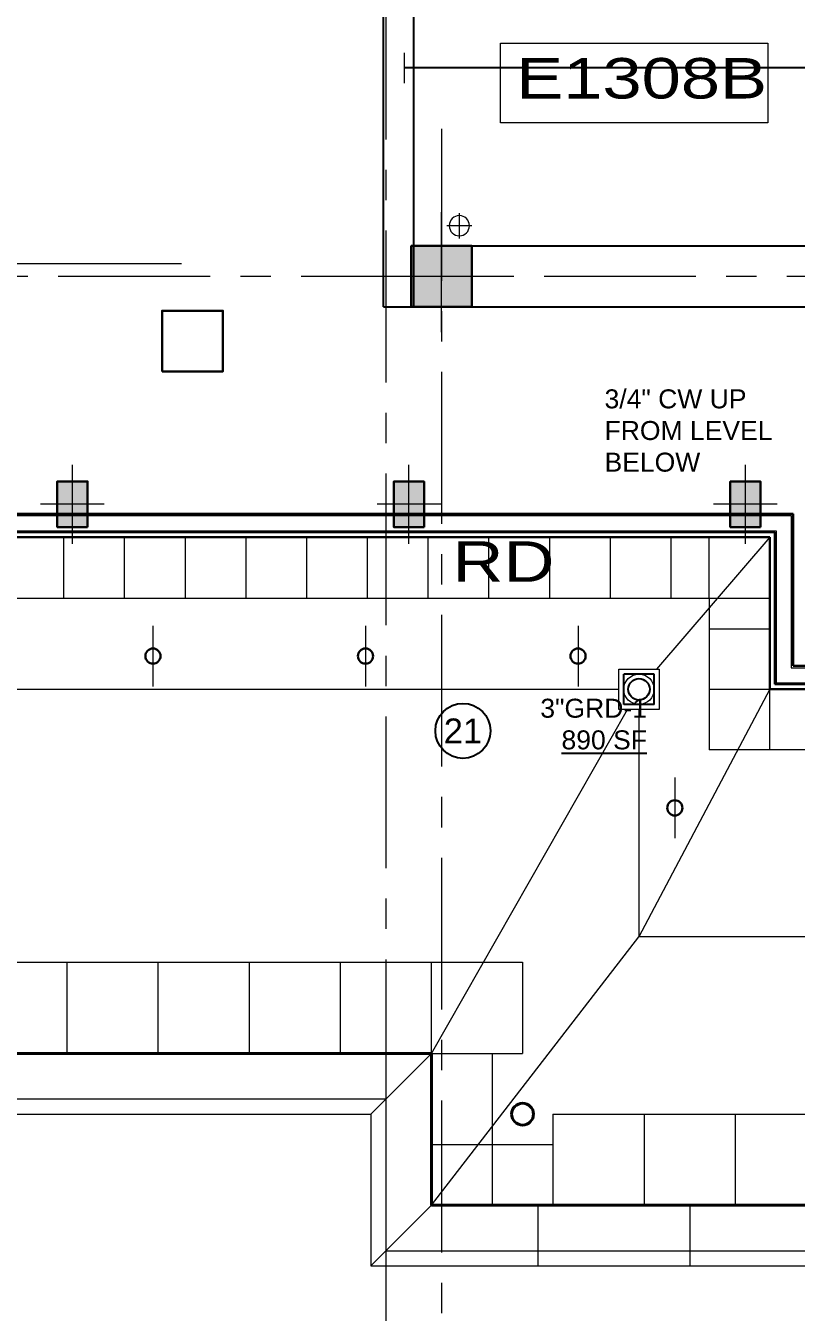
# Model space of a CAD drawing. Header units: inches. Extents: x -26500 to -19489, y -3216 to 2257.
# Drawn here: x -22643 to -22339, y -42 to 466 of the extents above; entities that cross this region are included whole.
import ezdxf
from ezdxf.enums import TextEntityAlignment as Align

# ---------------------------------------------------------------- set-up
doc = ezdxf.new("R2010")
doc.units = ezdxf.units.IN
doc.header["$LTSCALE"] = 48
doc.header["$MEASUREMENT"] = 0
for name, pattern in [('A113$0$CENTER', [2, 1.25, -0.25, 0.25, -0.25]), ('A113$0$HIDDEN2', [0.1875, 0.125, -0.0625]), ('NB - PH Mezzanine_plan$0$HIDDEN2', [0.1875, 0.125, -0.0625])]:
    doc.linetypes.add(name, pattern=pattern)
for name, color, linetype in [('A113$0$63', 8, 'Continuous'), ('A113$0$A roof pave', 8, 'Continuous'), ('A113$0$A-ANNO-IDEN', 8, 'Continuous'), ('A113$0$A-ANNO-PATT-13-14', 8, 'Continuous'), ('A113$0$A-COLS-13-14', 8, 'Continuous'), ('A113$0$A-COLS-COLS13-14', 8, 'Continuous'), ('A113$0$A-FLOR-CURB', 8, 'Continuous'), ('A113$0$A-FLOR-OVHD', 8, 'A113$0$HIDDEN2'), ('A113$0$A-FLOR-SLEEVE', 8, 'Continuous'), ('A113$0$A-GRID-GRDP0-14', 8, 'Continuous'), ('A113$0$A-GRID-GRDP0-15', 8, 'Continuous'), ('A113$0$A-roof cope', 8, 'Continuous'), ('A113$0$A-roof davi', 8, 'Continuous'), ('A113$0$A-roof fall', 8, 'Continuous'), ('A113$0$A-WALL-FULL-EXTR', 8, 'Continuous'), ('A113$0$A-WALL-FULL-INTR', 8, 'Continuous'), ('A113$0$bp113 - A-ROOF-CRTS', 8, 'Continuous'), ('A113$0$bp113 - A-ROOF-RFDR', 8, 'Continuous'), ('A113$0$Items below', 8, 'Continuous'), ('NB - PH Mezzanine_plan$0$stcbeams', 1, 'NB - PH Mezzanine_plan$0$HIDDEN2'), ('NB - PH Mezzanine_plan$0$STCCOLS1', 1, 'NB - PH Mezzanine_plan$0$HIDDEN2'), ('NB - PH Mezzanine_plan$0$STPTREINF', 1, 'NB - PH Mezzanine_plan$0$HIDDEN2'), ('P-Anno', 6, 'Continuous'), ('P-Anno-Symb @ 96', 6, 'Continuous'), ('P-Pipe-Ftng', 134, 'Continuous'), ('XREF', 7, 'Continuous')]:
    doc.layers.add(name, color=color, linetype=linetype)
doc.styles.add('A113$0$style-Arial', font='arial.ttf')
doc.styles.add('MAMEP ANNO', font='arial.ttf', dxfattribs={"height": 0.078125})
doc.styles.add('NB - PH Mezzanine_plan$0$ROMANS', font='romans.shx', dxfattribs={"width": 0.8})
doc.dimstyles.new('NB - PH Mezzanine_plan$0$tce_96', dxfattribs={"dimscale": 96, "dimtxt": 0.09375, "dimasz": 0.075, "dimexe": 0.075, "dimexo": 0.0625, "dimgap": 0.03125, "dimtad": 1, "dimdec": 3, "dimzin": 3, "dimdsep": 46, "dimlunit": 4, "dimtxsty": 'NB - PH Mezzanine_plan$0$ROMANS', "dimblk": 'NB - PH Mezzanine_plan$0$_ArchTick', "dimcen": 0, "dimdle": 0.075, "dimclrd": 3, "dimclre": 3, "dimclrt": 10, "dimadec": 0, "dimazin": 1, "dimtfac": 1, "dimtdec": 3, "dimtmove": 0, "dimatfit": 3, "dimldrblk": 'NB - PH Mezzanine_plan$0$_ArchTick', "dimfxl": 1, "dimtolj": 1, "dimtzin": 3, "dimlwd": -1, "dimlwe": -1, "dimarcsym": 0})

# ---------------------------------------------------------------- blocks, each defined once
blk = doc.blocks.new('*D824', base_point=(-22472.02, 387.16, -2660.42))
at = {"layer": 'A113$0$A-FLOR-SLEEVE', "linetype": 'Continuous', "lineweight": 0}
for p, q in [((-22472.02, 382.16, -2660.42), (-22472.02, 392.16, -2660.42)), ((-22467.02, 387.16, -2660.42), (-22477.02, 387.16, -2660.42))]:
    blk.add_line(p, q, dxfattribs=at)
blk = doc.blocks.new('A113')
at = {"layer": 'A113$0$A roof pave', "lineweight": 0, "transparency": 33554687}
for p, q in [((-23012.31, 264, -2660.42), (-22349.32, 263.95, -2660.42)), ((-22628.31, 240, -2660.42), (-22628.31, 264, -2660.42)), ((-22604.31, 240, -2660.42), (-22604.31, 264, -2660.42)), ((-22580.31, 240, -2660.42), (-22580.31, 264, -2660.42)), ((-22556.31, 240, -2660.42), (-22556.31, 264, -2660.42)), ((-22532.31, 240, -2660.42), (-22532.31, 264, -2660.42)), ((-22508.31, 240, -2660.42), (-22508.31, 264, -2660.42)), ((-22484.31, 240, -2660.42), (-22484.31, 264, -2660.42)), ((-22460.31, 240, -2660.42), (-22460.31, 264, -2660.42)), ((-22436.31, 240, -2660.42), (-22436.31, 264, -2660.42)), ((-22412.31, 240, -2660.42), (-22412.31, 264, -2660.42)), ((-22388.31, 240, -2660.42), (-22388.31, 264, -2660.42)), ((-22373.33, 239.95, -2660.42), (-22373.33, 263.95, -2660.42)), ((-22373.33, 239.95, -2660.42), (-22349.33, 239.95, -2660.42)), ((-22373.33, 227.81, -2660.42), (-22349.33, 227.81, -2660.42)), ((-22373.33, 203.95, -2660.42), (-22349.33, 203.95, -2660.42)), ((-22349.33, 180.09, -2660.42), (-22349.33, 203.95, -2660.42)), ((-22627.02, 60.09, -2660.42), (-22627.02, 96.09, -2660.42)), ((-22591.02, 60.09, -2660.42), (-22591.02, 96.09, -2660.42)), ((-22555.02, 60.09, -2660.42), (-22555.02, 96.09, -2660.42)), ((-22519.02, 60.09, -2660.42), (-22519.02, 96.09, -2660.42)), ((-22483.02, 60.09, -2660.42), (-22483.02, 96.09, -2660.42)), ((-22483.02, 60.09, -2660.42), (-22459.02, 60.09, -2660.42)), ((-22399.02, 36.09, -2660.42), (-22399.02, 0.09, -2660.42)), ((-22363.02, 36.09, -2660.42), (-22363.02, 0.09, -2660.42)), ((-22483.02, 24.09, -2660.42), (-22459.02, 24.09, -2660.42)), ((-22459.02, 24.09, -2660.42), (-22459.02, 0.09, -2660.42)), ((-22435.02, 24.09, -2660.42), (-22435.02, 0.09, -2660.42))]:
    blk.add_line(p, q, dxfattribs=at)
at = {"layer": 'A113$0$A roof pave', "lineweight": 13, "transparency": 33554687}
for p, q in [((-22988.31, 240, -2660.42), (-22373.33, 239.95, -2660.42)), ((-22373.33, 239.95, -2660.42), (-22373.33, 180.09, -2660.42)), ((-22298.53, 180.09, -2660.42), (-22373.33, 180.09, -2660.42)), ((-22915.02, 96.09, -2660.42), (-22447.02, 96.09, -2660.42)), ((-22447.02, 96.09, -2660.42), (-22447.02, 60.09, -2660.42)), ((-22459.02, 60.09, -2660.42), (-22459.02, 24.09, -2660.42)), ((-22459.02, 60.09, -2660.42), (-22447.02, 60.09, -2660.42)), ((-22435.02, 36.09, -2660.42), (-22274.53, 36.09, -2660.42)), ((-22435.02, 36.09, -2660.42), (-22435.02, 24.09, -2660.42)), ((-22459.02, 24.09, -2660.42), (-22435.02, 24.09, -2660.42))]:
    blk.add_line(p, q, dxfattribs=at)
at = {"layer": 'A113$0$A-ANNO-IDEN', "lineweight": 13, "transparency": 33554687}
blk.add_line((-22832.42, 372.22), (-22581.83, 372.22), dxfattribs=at)
blk.add_3dface([(-22455.75, 459.31), (-22350.13, 459.31), (-22350.13, 427.78), (-22455.75, 427.78)], dxfattribs=at)
at = {"layer": 'A113$0$A-ANNO-PATT-13-14', "lineweight": 30, "transparency": 33554687}
blk.add_solid([(-22467.02, 355.16, -4909.55), (-22467.02, 379.16, -4909.55), (-22491.02, 355.16, -4909.55), (-22491.02, 379.16, -4909.55)], dxfattribs=at)
at = {"layer": 'A113$0$A-ANNO-PATT-13-14', "lineweight": 0, "transparency": 33554687, "extrusion": (0, 0, -1)}
for points in [[(22618.96, 286.08, 4909.55), (22630.96, 286.08, 4909.55), (22618.96, 268.08, 4909.55), (22630.96, 268.08, 4909.55)], [(22485.97, 286.07, 4909.55), (22497.97, 286.07, 4909.55), (22485.97, 268.07, 4909.55), (22497.97, 268.07, 4909.55)], [(22352.97, 286.06, 4909.55), (22364.97, 286.06, 4909.55), (22352.97, 268.06, 4909.55), (22364.97, 268.06, 4909.55)]]:
    blk.add_solid(points, dxfattribs=at)
at = {"layer": 'A113$0$A-COLS-13-14', "lineweight": 30, "transparency": 33554687}
blk.add_3dface([(-22589.48, 329.57), (-22565.48, 329.57), (-22565.48, 353.57), (-22589.48, 353.57)], dxfattribs=at)
at = {"layer": 'A113$0$A-COLS-COLS13-14', "lineweight": 0, "transparency": 33554687}
for p, q in [((-22479.02, 345.14, -4909.55), (-22479.02, 392.52, -4909.55)), ((-22496.57, 367.16, -4909.55), (-22461.58, 367.16, -4909.55))]:
    blk.add_line(p, q, dxfattribs=at)
at = {"layer": 'A113$0$A-COLS-COLS13-14', "lineweight": 13, "transparency": 33554687}
for p, q in [((-22624.96, 261.5, -4909.55), (-22624.96, 292.66, -4909.55)), ((-22491.97, 261.5, -4909.55), (-22491.97, 292.65, -4909.55)), ((-22358.97, 261.49, -4909.55), (-22358.97, 292.64, -4909.55)), ((-22612.39, 277.08, -4909.55), (-22637.54, 277.08, -4909.55)), ((-22479.39, 277.07, -4909.55), (-22504.54, 277.07, -4909.55)), ((-22346.39, 277.06, -4909.55), (-22371.54, 277.06, -4909.55))]:
    blk.add_line(p, q, dxfattribs=at)
at = {"layer": 'A113$0$A-COLS-COLS13-14', "lineweight": 30, "transparency": 33554687}
for points in [[(-22491.02, 355.16, -4909.55), (-22467.02, 355.16, -4909.55), (-22467.02, 379.16, -4909.55), (-22491.02, 379.16, -4909.55)], [(-22618.96, 268.08, -4909.55), (-22630.96, 268.08, -4909.55), (-22630.96, 286.08, -4909.55), (-22618.96, 286.08, -4909.55)], [(-22485.97, 268.07, -4909.55), (-22497.97, 268.07, -4909.55), (-22497.97, 286.07, -4909.55), (-22485.97, 286.07, -4909.55)], [(-22352.97, 268.06, -4909.55), (-22364.97, 268.06, -4909.55), (-22364.97, 286.06, -4909.55), (-22352.97, 286.06, -4909.55)]]:
    blk.add_3dface(points, dxfattribs=at)
at = {"layer": 'A113$0$A-FLOR-CURB', "lineweight": 0, "transparency": 33554687}
for p, q in [((-23020.81, 272.59, 1992.75), (-22340.83, 272.59, 1992.75)), ((-22340.83, 272.59, 1992.75), (-22340.83, 212.45, 1992.75)), ((-23014.81, 266.59, 1992.75), (-22346.83, 266.59, 1992.75)), ((-22346.83, 266.59, 1992.75), (-22346.83, 206.45, 1992.75)), ((-22340.83, 212.45, 1992.75), (-22222.81, 212.44, 1992.75)), ((-22346.83, 206.45, 1992.75), (-22216.81, 206.44, 1992.75))]:
    blk.add_line(p, q, dxfattribs=at)
at = {"layer": 'A113$0$A-FLOR-OVHD', "lineweight": 13, "transparency": 33554687}
for p, q in [((-22502.02, 355.16, 1992.75), (-22502.02, 537.16, 1992.75)), ((-22490.02, 379.16, 1992.75), (-22490.02, 537.16, 1992.75)), ((-22467.02, 379.16, 1992.75), (-22153.02, 379.16, 1992.75)), ((-22153.02, 355.16, 1992.75), (-22502.02, 355.16, 1992.75))]:
    blk.add_line(p, q, dxfattribs=at)
at = {"layer": 'A113$0$A-FLOR-SLEEVE', "lineweight": 13, "transparency": 33554687, "extrusion": (0, 0, -1)}
blk.add_circle((22472.02, 387.16, 2660.42), 4, dxfattribs=at)
at = {"layer": 'A113$0$A-GRID-GRDP0-14', "linetype": 'A113$0$CENTER', "lineweight": 0, "transparency": 33554687}
blk.add_line((-22479.02, 425.41), (-22479.02, -201.12), dxfattribs=at)
at = {"layer": 'A113$0$A-GRID-GRDP0-15', "linetype": 'A113$0$CENTER', "lineweight": 0, "transparency": 33554687}
for p, q in [((-22501.02, 2113.24), (-22501.02, -676.9)), ((-24358.53, 367.16), (-20364.93, 367.16))]:
    blk.add_line(p, q, dxfattribs=at)
at = {"layer": 'A113$0$A-roof cope', "lineweight": 40, "transparency": 33554687}
for p, q in [((-22879.02, 60.09, -2660.42), (-22483.02, 60.09, -2660.42)), ((-22483.02, 60.09, -2660.42), (-22483.02, 0.09, -2660.42)), ((-22483.02, 0.09, -2660.42), (-21079.02, 0.09, -2660.42))]:
    blk.add_line(p, q, dxfattribs=at)
at = {"layer": 'A113$0$A-roof cope', "lineweight": 0, "transparency": 33554687}
for p, q in [((-22507.02, 36.09, -2660.42), (-22483.02, 60.09, -2660.42)), ((-22507.02, -23.91, -2660.42), (-22483.02, 0.09, -2660.42)), ((-22440.81, -23.91, -2660.42), (-22440.81, 0.09, -2660.42)), ((-22380.81, -23.91, -2660.42), (-22380.81, 0.09, -2660.42))]:
    blk.add_line(p, q, dxfattribs=at)
at = {"layer": 'A113$0$A-roof cope', "lineweight": 13, "transparency": 33554687}
for p, q in [((-22855.02, 36.09, -2660.42), (-22507.02, 36.09, -2660.42)), ((-22507.02, 36.09, -2660.42), (-22507.02, -23.91, -2660.42)), ((-22507.02, -23.91, -2660.42), (-21055.02, -23.91, -2660.42))]:
    blk.add_line(p, q, dxfattribs=at)
at = {"layer": 'A113$0$A-roof davi', "lineweight": 40, "transparency": 33554687, "extrusion": (0, 0, -1)}
blk.add_circle((22447.02, 36.09, 2660.42), 4.32, dxfattribs=at)
at = {"layer": 'A113$0$A-roof fall', "lineweight": 0, "transparency": 33554687}
for p, q in [((-22593.11, 229.09, -2660.42), (-22593.11, 205.09, -2660.42)), ((-22509.11, 229.09, -2660.42), (-22509.11, 205.09, -2660.42)), ((-22425.11, 229.09, -2660.42), (-22425.11, 205.09, -2660.42)), ((-22386.87, 169.09, -2660.42), (-22386.87, 145.09, -2660.42))]:
    blk.add_line(p, q, dxfattribs=at)
at = {"layer": 'A113$0$A-roof fall', "lineweight": 30, "transparency": 33554687, "extrusion": (0, 0, -1)}
for centre in [(-22593.11, 217.09, -2660.42), (-22509.11, 217.09, -2660.42), (-22425.11, 217.09, -2660.42)]:
    blk.add_ellipse(centre, major_axis=(3, 0), ratio=0.999999, dxfattribs=at)
at = {"layer": 'A113$0$A-roof fall', "lineweight": 30, "transparency": 33554687}
blk.add_ellipse((-22386.87, 157.09, -2660.42), major_axis=(-3, 0), ratio=0.999999, dxfattribs=at)
at = {"layer": 'A113$0$A-WALL-FULL-EXTR', "lineweight": 30, "transparency": 33554687}
for p, q in [((-22340.08, 213.2, 1992.75), (-22274.91, 213.19, 1992.75)), ((-22349.33, 203.95, 1992.75), (-22274.91, 203.94, 1992.75)), ((-22347.33, 205.95, 1992.75), (-22274.91, 205.94, 1992.75))]:
    blk.add_line(p, q, dxfattribs=at)
at = {"layer": 'A113$0$A-WALL-FULL-INTR', "lineweight": 30, "transparency": 33554687}
for p, q in [((-23021.56, 273.34, 1992.75), (-22340.08, 273.34, 1992.75)), ((-22340.08, 273.34, 1992.75), (-22340.08, 213.2, 1992.75)), ((-23014.31, 266.09, 1992.75), (-22347.33, 266.09, 1992.75)), ((-22347.33, 266.09, 1992.75), (-22347.33, 205.95, 1992.75)), ((-23012.31, 264.09, 1992.75), (-22349.33, 264.09, 1992.75)), ((-22349.33, 264.09, 1992.75), (-22349.33, 203.95, 1992.75))]:
    blk.add_line(p, q, dxfattribs=at)
at = {"layer": 'A113$0$bp113 - A-ROOF-CRTS', "lineweight": 13, "transparency": 33554687}
for p, q in [((-22349.33, 264.09, -2660.42), (-22394.15, 211.95, -2660.42)), ((-22953.02, 203.95, -2660.42), (-22409.02, 203.95, -2660.42)), ((-22349.33, 203.95, -2660.42), (-22401.02, 106.09, -2660.42)), ((-22483.02, 60.09, -2660.42), (-22405.58, 195.95, -2660.42)), ((-22483.02, 0.09, -2660.42), (-22401.02, 106.09, -2660.42)), ((-22149.02, 106.09, -2660.42), (-22401.02, 106.09, -2660.42))]:
    blk.add_line(p, q, dxfattribs=at)
at = {"layer": 'A113$0$bp113 - A-ROOF-CRTS', "lineweight": 13, "transparency": 33554687, "elevation": -2660.42, "flags": 128}
blk.add_lwpolyline([(-22401.02, 195.95), (-22401.02, 106.09)], dxfattribs=at)
at = {"layer": 'A113$0$bp113 - A-ROOF-RFDR', "lineweight": 13, "transparency": 33554687}
blk.add_circle((-22401.02, 203.95, -2660.42), 6, dxfattribs=at)
blk.add_3dface([(-22409.02, 211.95, -2660.42), (-22393.02, 211.95, -2660.42), (-22393.02, 195.95, -2660.42), (-22409.02, 195.95, -2660.42)], dxfattribs=at)
at = {"layer": 'A113$0$Items below', "lineweight": 0, "transparency": 33554687}
for p, q in [((-22861.02, 42.09, -2660.42), (-22501.02, 42.09, -2660.42)), ((-22501.02, 42.09, -2660.42), (-22501.02, -17.91, -2660.42)), ((-22501.02, -17.91, -2660.42), (-21061.02, -17.91, -2660.42))]:
    blk.add_line(p, q, dxfattribs=at)
at = {"layer": 'A113$0$A-FLOR-SLEEVE', "lineweight": 0, "transparency": 33554687}
blk.add_blockref('*D824', (-22472.02, 387.16, -2660.42), dxfattribs=at)
at = {"layer": 'A113$0$63', "lineweight": 0, "transparency": 33554687, "style": 'A113$0$style-Arial', "width": 1.246875}
blk.add_text('RD', height=16, dxfattribs=at).set_placement((-22474.7, 246.44, 0))
at = {"layer": 'A113$0$A-ANNO-IDEN', "lineweight": 13, "transparency": 33554687, "style": 'A113$0$style-Arial', "width": 1.246875}
blk.add_text('E1308B', height=16, dxfattribs=at).set_placement((-22449.56, 437.42))
blk = doc.blocks.new('NB - PH Mezzanine_plan$0$_ArchTick')
at = {"linetype": 'ByBlock', "const_width": 0.15}
blk.add_lwpolyline([(-0.5, -0.5), (0.5, 0.5)], dxfattribs=at)
blk = doc.blocks.new('LDGD')
at = {"layer": 'P-Pipe-Ftng'}
for p, q in [((-3, -3), (-3, 3)), ((3, 3), (-3, 3)), ((3, -3), (3, 3)), ((3, -3), (-3, -3))]:
    blk.add_line(p, q, dxfattribs=at)
blk.add_circle((0, 0), 2.12, dxfattribs=at)
blk = doc.blocks.new('*U443')
at = {"color": 0, "linetype": 'Continuous'}
blk.add_circle((0, 0), 0.1132, dxfattribs=at)
at = {"color": 0, "linetype": 'ByBlock', "style": 'MAMEP ANNO'}
blk.add_attdef('ID', text='', height=0.1016, dxfattribs=at).set_placement((0, 0), align=Align.MIDDLE_CENTER)
blk = doc.blocks.new('NB - PH Mezzanine_plan')
at = {"layer": 'NB - PH Mezzanine_plan$0$stcbeams', "linetype": 'Continuous', "transparency": 33554687}
for p, q in [((-22502.03, 355.16), (-22502.02, 652.15)), ((-22490.02, 355.16, 0), (-22490.02, 652.15, 0)), ((-22490.02, 379.16), (-22147.03, 379.16)), ((-22502.03, 355.16), (-22129.77, 355.16))]:
    blk.add_line(p, q, dxfattribs=at)
at = {"layer": 'NB - PH Mezzanine_plan$0$STCCOLS1', "transparency": 33554687, "elevation": 0}
blk.add_lwpolyline([(-22491.02, 379.16), (-22467.02, 379.16), (-22467.02, 355.16), (-22491.02, 355.16)], close=True, dxfattribs=at)
at = {"layer": 'NB - PH Mezzanine_plan$0$STCCOLS1', "transparency": 33554687}
for points in [[(-22630.96, 286.08), (-22630.96, 268.08), (-22618.96, 268.08), (-22618.96, 286.08)], [(-22497.97, 286.07), (-22497.97, 268.07), (-22485.97, 268.07), (-22485.97, 286.07)], [(-22364.97, 286.06), (-22364.97, 268.06), (-22352.97, 268.06), (-22352.97, 286.06)]]:
    blk.add_lwpolyline(points, close=True, dxfattribs=at)
at = {"layer": 'NB - PH Mezzanine_plan$0$STPTREINF', "lineweight": 13, "ltscale": 39.370079, "transparency": 33554687}
blk.add_line((-22493.77, 455.48), (-22493.77, 443.48), dxfattribs=at)
blk.add_leader([(-21961.89, 449.48), (-22493.77, 449.48)], dimstyle='NB - PH Mezzanine_plan$0$tce_96', override={"dimclrd": 8}, dxfattribs=at)

msp = doc.modelspace()

# ---------------------------------------------------------------- block references
at = {"layer": 'P-Anno-Symb @ 96', "xscale": 96, "yscale": 96, "zscale": 96}
msp.add_blockref('*U443', (-22470.6, 187.54), dxfattribs=at).add_auto_attribs({'ID': '21'})
at = {"layer": 'P-Pipe-Ftng', "xscale": 2, "yscale": 2, "zscale": 2}
msp.add_blockref('LDGD', (-22401.02, 203.95), dxfattribs=at)
at = {"layer": 'XREF'}
for name in ['A113', 'NB - PH Mezzanine_plan']:
    msp.add_blockref(name, (0, 0), dxfattribs=at)

# ---------------------------------------------------------------- texts
at = {"layer": 'P-Anno', "char_height": 7.5, "style": 'MAMEP ANNO'}
for s, insert, width, attachment_point in [('3/4" CW UP FROM LEVEL BELOW', (-22414.63, 322.48), 89.2476, 1), ('3"GRD-1\\P{\\L890 SF}', (-22397.87, 200.23, 0), 52.1223, 3)]:
    msp.add_mtext(s, dxfattribs=dict(at, insert=insert, width=width, attachment_point=attachment_point))

doc.saveas('drawing.dxf')
